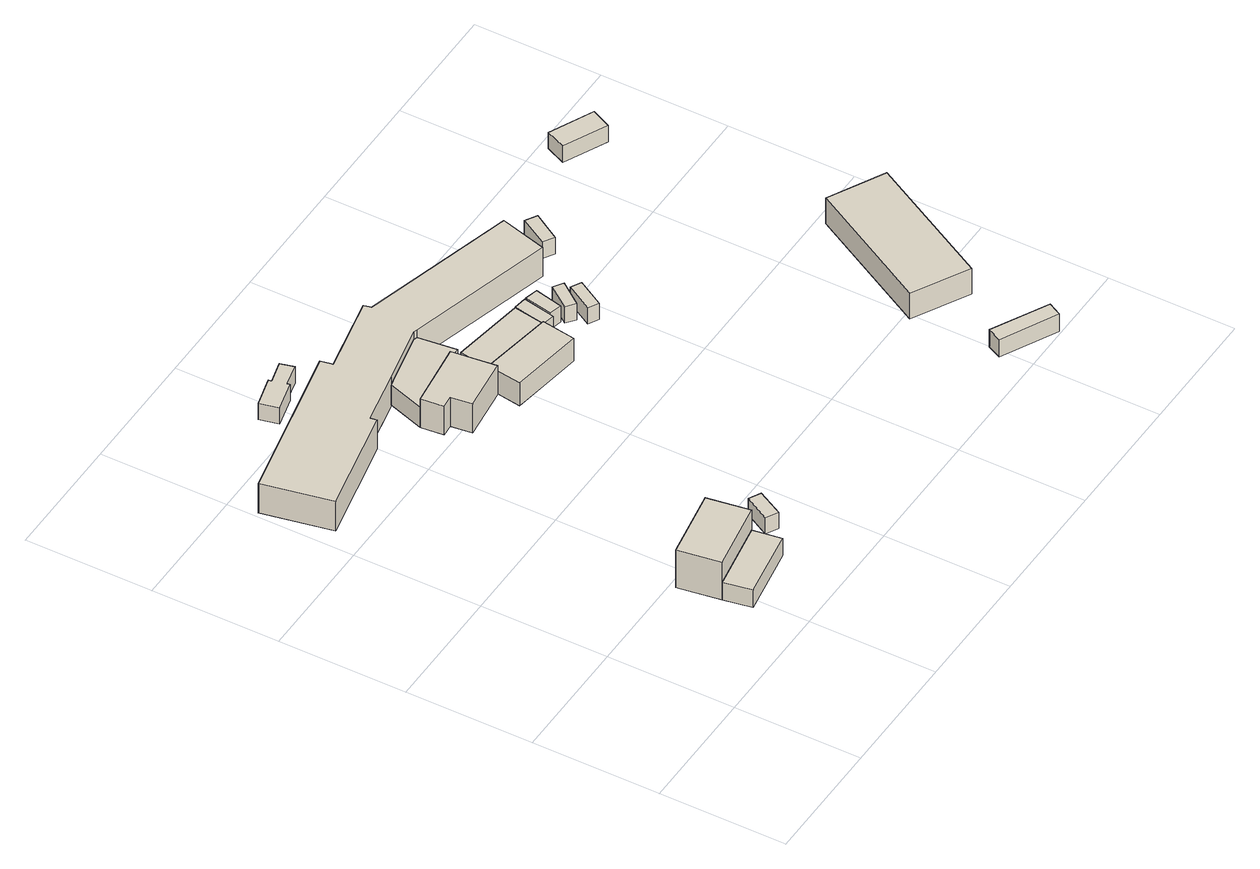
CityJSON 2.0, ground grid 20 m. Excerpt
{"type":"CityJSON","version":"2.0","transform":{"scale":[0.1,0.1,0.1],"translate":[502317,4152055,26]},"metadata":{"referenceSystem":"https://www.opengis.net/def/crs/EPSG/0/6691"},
"CityObjects":{
"building1":{"type":"Building","attributes":{"usage":"461","yearOfConstruction":"0001","measuredHeight":3.7,"storeysAboveGround":9999,"BuildingIDAttribute.prefecture":"07","BuildingIDAttribute.city":"07212","BuildingDetailAttribute.totalFloorArea":-9999,"BuildingDetailAttribute.buildingFootprintArea":-9999,"BuildingDetailAttribute.buildingRoofEdgeArea":-9999,"BuildingDetailAttribute.buildingStructureType":"611","BuildingDetailAttribute.buildingStructureOrgType":"9","BuildingDetailAttribute.majorUsage":"9","BuildingDetailAttribute.orgUsage":"999","BuildingDetailAttribute.surveyYear":"0001"},"geometry":[{"type":"Solid","lod":"1","boundaries":[[[[0,1,2,3]],[[2,4,5,3]],[[1,6,4,2]],[[0,7,6,1]],[[3,5,7,0]],[[4,6,7,5]]]]}]},
"building2":{"type":"Building","attributes":{"usage":"461","yearOfConstruction":"0001","measuredHeight":7.5,"storeysAboveGround":9999,"BuildingIDAttribute.prefecture":"07","BuildingIDAttribute.city":"07212","BuildingDetailAttribute.totalFloorArea":-9999,"BuildingDetailAttribute.buildingFootprintArea":-9999,"BuildingDetailAttribute.buildingRoofEdgeArea":-9999,"BuildingDetailAttribute.buildingStructureType":"611","BuildingDetailAttribute.buildingStructureOrgType":"9","BuildingDetailAttribute.majorUsage":"9","BuildingDetailAttribute.orgUsage":"999","BuildingDetailAttribute.surveyYear":"0001"},"geometry":[{"type":"Solid","lod":"1","boundaries":[[[[3,8,9,0]],[[9,10,11,0]],[[8,12,10,9]],[[3,13,12,8]],[[0,11,13,3]],[[10,12,13,11]]]]}]},
"building3":{"type":"Building","attributes":{"usage":"461","yearOfConstruction":"0001","measuredHeight":2.6,"storeysAboveGround":9999,"BuildingIDAttribute.prefecture":"07","BuildingIDAttribute.city":"07212","BuildingDetailAttribute.totalFloorArea":-9999,"BuildingDetailAttribute.buildingFootprintArea":-9999,"BuildingDetailAttribute.buildingRoofEdgeArea":-9999,"BuildingDetailAttribute.buildingStructureType":"611","BuildingDetailAttribute.buildingStructureOrgType":"9","BuildingDetailAttribute.majorUsage":"9","BuildingDetailAttribute.orgUsage":"999","BuildingDetailAttribute.surveyYear":"0001"},"geometry":[{"type":"Solid","lod":"1","boundaries":[[[[14,15,16,17]],[[16,18,19,17]],[[15,20,18,16]],[[14,21,20,15]],[[17,19,21,14]],[[18,20,21,19]]]]}]},
"building4":{"type":"Building","attributes":{"usage":"461","yearOfConstruction":"0001","measuredHeight":1.8,"storeysAboveGround":9999,"BuildingIDAttribute.prefecture":"07","BuildingIDAttribute.city":"07212","BuildingDetailAttribute.totalFloorArea":-9999,"BuildingDetailAttribute.buildingFootprintArea":-9999,"BuildingDetailAttribute.buildingRoofEdgeArea":-9999,"BuildingDetailAttribute.buildingStructureType":"611","BuildingDetailAttribute.buildingStructureOrgType":"9","BuildingDetailAttribute.majorUsage":"9","BuildingDetailAttribute.orgUsage":"999","BuildingDetailAttribute.surveyYear":"0001"},"geometry":[{"type":"Solid","lod":"1","boundaries":[[[[22,23,24,25,26,27,28,29]],[[28,30,31,29]],[[27,32,30,28]],[[26,33,32,27]],[[25,34,33,26]],[[24,35,34,25]],[[23,36,35,24]],[[22,37,36,23]],[[29,31,37,22]],[[30,32,33,34,35,36,37,31]]]]}]},
"building5":{"type":"Building","attributes":{"usage":"461","yearOfConstruction":"0001","measuredHeight":6,"storeysAboveGround":9999,"BuildingIDAttribute.prefecture":"07","BuildingIDAttribute.city":"07212","BuildingDetailAttribute.totalFloorArea":-9999,"BuildingDetailAttribute.buildingFootprintArea":-9999,"BuildingDetailAttribute.buildingRoofEdgeArea":-9999,"BuildingDetailAttribute.buildingStructureType":"611","BuildingDetailAttribute.buildingStructureOrgType":"9","BuildingDetailAttribute.majorUsage":"9","BuildingDetailAttribute.orgUsage":"999","BuildingDetailAttribute.surveyYear":"0001"},"geometry":[{"type":"Solid","lod":"1","boundaries":[[[[38,39,40,41,42,43]],[[42,44,45,43]],[[41,46,44,42]],[[40,47,46,41]],[[39,48,47,40]],[[38,49,48,39]],[[43,45,49,38]],[[44,46,47,48,49,45]]]]}]},
"building6":{"type":"Building","attributes":{"usage":"461","yearOfConstruction":"0001","measuredHeight":4.2,"storeysAboveGround":9999,"BuildingIDAttribute.prefecture":"07","BuildingIDAttribute.city":"07212","BuildingDetailAttribute.totalFloorArea":-9999,"BuildingDetailAttribute.buildingFootprintArea":-9999,"BuildingDetailAttribute.buildingRoofEdgeArea":-9999,"BuildingDetailAttribute.buildingStructureType":"611","BuildingDetailAttribute.buildingStructureOrgType":"9","BuildingDetailAttribute.majorUsage":"9","BuildingDetailAttribute.orgUsage":"999","BuildingDetailAttribute.surveyYear":"0001"},"geometry":[{"type":"Solid","lod":"1","boundaries":[[[[50,38,43,51,52,53]],[[52,54,55,53]],[[51,56,54,52]],[[43,57,56,51]],[[38,58,57,43]],[[50,59,58,38]],[[53,55,59,50]],[[54,56,57,58,59,55]]]]}]},
"building7":{"type":"Building","attributes":{"usage":"461","yearOfConstruction":"0001","measuredHeight":8.4,"storeysAboveGround":9999,"BuildingIDAttribute.prefecture":"07","BuildingIDAttribute.city":"07212","BuildingDetailAttribute.totalFloorArea":-9999,"BuildingDetailAttribute.buildingFootprintArea":-9999,"BuildingDetailAttribute.buildingRoofEdgeArea":-9999,"BuildingDetailAttribute.buildingStructureType":"611","BuildingDetailAttribute.buildingStructureOrgType":"9","BuildingDetailAttribute.majorUsage":"9","BuildingDetailAttribute.orgUsage":"999","BuildingDetailAttribute.surveyYear":"0001"},"geometry":[{"type":"Solid","lod":"1","boundaries":[[[[60,61,62,63,64,65,66,67,68,69,70,71,72]],[[71,73,74,72]],[[70,75,73,71]],[[69,76,75,70]],[[68,77,76,69]],[[67,78,77,68]],[[66,79,78,67]],[[65,80,79,66]],[[64,81,80,65]],[[63,82,81,64]],[[62,83,82,63]],[[61,84,83,62]],[[60,85,84,61]],[[72,74,85,60]],[[73,75,76,77,78,79,80,81,82,83,84,85,74]]]]}]},
"building8":{"type":"Building","attributes":{"usage":"461","yearOfConstruction":"0001","measuredHeight":4.9,"storeysAboveGround":9999,"BuildingIDAttribute.prefecture":"07","BuildingIDAttribute.city":"07212","BuildingDetailAttribute.totalFloorArea":-9999,"BuildingDetailAttribute.buildingFootprintArea":-9999,"BuildingDetailAttribute.buildingRoofEdgeArea":-9999,"BuildingDetailAttribute.buildingStructureType":"611","BuildingDetailAttribute.buildingStructureOrgType":"9","BuildingDetailAttribute.majorUsage":"9","BuildingDetailAttribute.orgUsage":"999","BuildingDetailAttribute.surveyYear":"0001"},"geometry":[{"type":"Solid","lod":"1","boundaries":[[[[86,87,88,89]],[[88,90,91,89]],[[87,92,90,88]],[[86,93,92,87]],[[89,91,93,86]],[[90,92,93,91]]]]}]},
"building9":{"type":"Building","attributes":{"usage":"461","yearOfConstruction":"0001","measuredHeight":4.5,"storeysAboveGround":9999,"BuildingIDAttribute.prefecture":"07","BuildingIDAttribute.city":"07212","BuildingDetailAttribute.totalFloorArea":-9999,"BuildingDetailAttribute.buildingFootprintArea":-9999,"BuildingDetailAttribute.buildingRoofEdgeArea":-9999,"BuildingDetailAttribute.buildingStructureType":"611","BuildingDetailAttribute.buildingStructureOrgType":"9","BuildingDetailAttribute.majorUsage":"9","BuildingDetailAttribute.orgUsage":"999","BuildingDetailAttribute.surveyYear":"0001"},"geometry":[{"type":"Solid","lod":"1","boundaries":[[[[94,95,96,97]],[[96,98,99,97]],[[95,100,98,96]],[[94,101,100,95]],[[97,99,101,94]],[[98,100,101,99]]]]}]},
"building10":{"type":"Building","attributes":{"usage":"461","yearOfConstruction":"0001","measuredHeight":2.6,"storeysAboveGround":9999,"BuildingIDAttribute.prefecture":"07","BuildingIDAttribute.city":"07212","BuildingDetailAttribute.totalFloorArea":-9999,"BuildingDetailAttribute.buildingFootprintArea":-9999,"BuildingDetailAttribute.buildingRoofEdgeArea":-9999,"BuildingDetailAttribute.buildingStructureType":"611","BuildingDetailAttribute.buildingStructureOrgType":"9","BuildingDetailAttribute.majorUsage":"9","BuildingDetailAttribute.orgUsage":"999","BuildingDetailAttribute.surveyYear":"0001"},"geometry":[{"type":"Solid","lod":"1","boundaries":[[[[102,103,104,105]],[[104,106,107,105]],[[103,108,106,104]],[[102,109,108,103]],[[105,107,109,102]],[[106,108,109,107]]]]}]},
"building11":{"type":"Building","attributes":{"usage":"461","yearOfConstruction":"0001","measuredHeight":2.3,"storeysAboveGround":9999,"BuildingIDAttribute.prefecture":"07","BuildingIDAttribute.city":"07212","BuildingDetailAttribute.totalFloorArea":-9999,"BuildingDetailAttribute.buildingFootprintArea":-9999,"BuildingDetailAttribute.buildingRoofEdgeArea":-9999,"BuildingDetailAttribute.buildingStructureType":"611","BuildingDetailAttribute.buildingStructureOrgType":"9","BuildingDetailAttribute.majorUsage":"9","BuildingDetailAttribute.orgUsage":"999","BuildingDetailAttribute.surveyYear":"0001"},"geometry":[{"type":"Solid","lod":"1","boundaries":[[[[110,111,112,113]],[[112,114,115,113]],[[111,116,114,112]],[[110,117,116,111]],[[113,115,117,110]],[[114,116,117,115]]]]}]},
"building12":{"type":"Building","attributes":{"usage":"461","yearOfConstruction":"0001","measuredHeight":2.3,"storeysAboveGround":9999,"BuildingIDAttribute.prefecture":"07","BuildingIDAttribute.city":"07212","BuildingDetailAttribute.totalFloorArea":-9999,"BuildingDetailAttribute.buildingFootprintArea":-9999,"BuildingDetailAttribute.buildingRoofEdgeArea":-9999,"BuildingDetailAttribute.buildingStructureType":"611","BuildingDetailAttribute.buildingStructureOrgType":"9","BuildingDetailAttribute.majorUsage":"9","BuildingDetailAttribute.orgUsage":"999","BuildingDetailAttribute.surveyYear":"0001"},"geometry":[{"type":"Solid","lod":"1","boundaries":[[[[118,119,120,121]],[[120,122,123,121]],[[119,124,122,120]],[[118,125,124,119]],[[121,123,125,118]],[[122,124,125,123]]]]}]},
"building13":{"type":"Building","attributes":{"usage":"461","yearOfConstruction":"0001","measuredHeight":2.4,"storeysAboveGround":9999,"BuildingIDAttribute.prefecture":"07","BuildingIDAttribute.city":"07212","BuildingDetailAttribute.totalFloorArea":-9999,"BuildingDetailAttribute.buildingFootprintArea":-9999,"BuildingDetailAttribute.buildingRoofEdgeArea":-9999,"BuildingDetailAttribute.buildingStructureType":"611","BuildingDetailAttribute.buildingStructureOrgType":"9","BuildingDetailAttribute.majorUsage":"9","BuildingDetailAttribute.orgUsage":"999","BuildingDetailAttribute.surveyYear":"0001"},"geometry":[{"type":"Solid","lod":"1","boundaries":[[[[126,127,128,129]],[[128,130,131,129]],[[127,132,130,128]],[[126,133,132,127]],[[129,131,133,126]],[[130,132,133,131]]]]}]},
"building14":{"type":"Building","attributes":{"usage":"461","yearOfConstruction":"0001","measuredHeight":3.3,"storeysAboveGround":9999,"BuildingIDAttribute.prefecture":"07","BuildingIDAttribute.city":"07212","BuildingDetailAttribute.totalFloorArea":-9999,"BuildingDetailAttribute.buildingFootprintArea":-9999,"BuildingDetailAttribute.buildingRoofEdgeArea":-9999,"BuildingDetailAttribute.buildingStructureType":"611","BuildingDetailAttribute.buildingStructureOrgType":"9","BuildingDetailAttribute.majorUsage":"9","BuildingDetailAttribute.orgUsage":"999","BuildingDetailAttribute.surveyYear":"0001"},"geometry":[{"type":"Solid","lod":"1","boundaries":[[[[134,135,136,137]],[[136,138,139,137]],[[135,140,138,136]],[[134,141,140,135]],[[137,139,141,134]],[[138,140,141,139]]]]}]},
"building15":{"type":"Building","attributes":{"usage":"461","yearOfConstruction":"0001","measuredHeight":2.6,"storeysAboveGround":9999,"BuildingIDAttribute.prefecture":"07","BuildingIDAttribute.city":"07212","BuildingDetailAttribute.totalFloorArea":-9999,"BuildingDetailAttribute.buildingFootprintArea":-9999,"BuildingDetailAttribute.buildingRoofEdgeArea":-9999,"BuildingDetailAttribute.buildingStructureType":"611","BuildingDetailAttribute.buildingStructureOrgType":"9","BuildingDetailAttribute.majorUsage":"9","BuildingDetailAttribute.orgUsage":"999","BuildingDetailAttribute.surveyYear":"0001"},"geometry":[{"type":"Solid","lod":"1","boundaries":[[[[142,143,144,145]],[[144,146,147,145]],[[143,148,146,144]],[[142,149,148,143]],[[145,147,149,142]],[[146,148,149,147]]]]}]},
"building16":{"type":"Building","attributes":{"usage":"461","yearOfConstruction":"0001","measuredHeight":5.8,"storeysAboveGround":9999,"BuildingIDAttribute.prefecture":"07","BuildingIDAttribute.city":"07212","BuildingDetailAttribute.totalFloorArea":-9999,"BuildingDetailAttribute.buildingFootprintArea":-9999,"BuildingDetailAttribute.buildingRoofEdgeArea":-9999,"BuildingDetailAttribute.buildingStructureType":"611","BuildingDetailAttribute.buildingStructureOrgType":"9","BuildingDetailAttribute.majorUsage":"9","BuildingDetailAttribute.orgUsage":"999","BuildingDetailAttribute.surveyYear":"0001"},"geometry":[{"type":"Solid","lod":"1","boundaries":[[[[150,151,152,153]],[[152,154,155,153]],[[151,156,154,152]],[[150,157,156,151]],[[153,155,157,150]],[[154,156,157,155]]]]}]},
"building17":{"type":"Building","attributes":{"usage":"461","yearOfConstruction":"0001","measuredHeight":2.4,"storeysAboveGround":9999,"BuildingIDAttribute.prefecture":"07","BuildingIDAttribute.city":"07212","BuildingDetailAttribute.totalFloorArea":-9999,"BuildingDetailAttribute.buildingFootprintArea":-9999,"BuildingDetailAttribute.buildingRoofEdgeArea":-9999,"BuildingDetailAttribute.buildingStructureType":"611","BuildingDetailAttribute.buildingStructureOrgType":"9","BuildingDetailAttribute.majorUsage":"9","BuildingDetailAttribute.orgUsage":"999","BuildingDetailAttribute.surveyYear":"0001"},"geometry":[{"type":"Solid","lod":"1","boundaries":[[[[158,159,160,161]],[[160,162,163,161]],[[159,164,162,160]],[[158,165,164,159]],[[161,163,165,158]],[[162,164,165,163]]]]}]}
},
"vertices":[
[283,139,11],[290,94,11],[180,76,11],[172,120,11],[180,76,43],[172,120,43],[290,94,43],[283,139,43],
[161,187,11],[272,206,11],[272,206,80],[283,139,80],[161,187,80],[172,120,80],
[335,127,10],[316,137,10],[338,177,10],[356,167,10],[338,177,40],[356,167,40],[316,137,40],[335,127,40],
[251,840,12],[216,832,12],[217,828,12],[169,816,12],[162,846,12],[209,858,12],[210,853,12],[245,862,12],[210,853,42],[245,862,42],[209,858,42],[162,846,42],[169,816,42],[217,828,42],[216,832,42],[251,840,42],
[364,662,11],[372,592,11],[288,582,11],[284,615,11],[265,613,11],[261,649,11],[265,613,64],[261,649,64],[284,615,64],[288,582,64],[372,592,64],[364,662,64],
[387,664,11],[280,706,11],[374,726,11],[380,724,11],[374,726,48],[380,724,48],[280,706,48],[261,649,48],[364,662,48],[387,664,48],
[374,726,8],[280,706,8],[195,689,8],[197,679,8],[27,644,8],[5,753,8],[259,806,8],[263,787,8],[385,812,8],[388,800,8],[629,734,8],[609,661,8],[380,724,8],[609,661,62],[380,724,62],[629,734,62],[388,800,62],[385,812,62],[263,787,62],[259,806,62],[5,753,62],[27,644,62],[197,679,62],[195,689,62],[280,706,62],[374,726,62],
[484,538,9],[369,556,9],[377,610,9],[492,591,9],[377,610,51],[492,591,51],[369,556,51],[484,538,51],
[377,610,10],[385,658,10],[500,640,10],[492,591,10],[500,640,47],[492,591,47],[385,658,47],[377,610,47],
[519,591,9],[499,595,9],[509,645,9],[529,642,9],[509,645,39],[529,642,39],[499,595,39],[519,591,39],
[542,593,9],[522,598,9],[532,642,9],[552,637,9],[532,642,39],[552,637,39],[522,598,39],[542,593,39],
[556,576,10],[542,587,10],[568,622,10],[583,612,10],[568,622,40],[583,612,40],[542,587,40],[556,576,40],
[574,551,8],[558,560,8],[582,602,8],[598,593,8],[582,602,38],[598,593,38],[558,560,38],[574,551,38],
[875,3,4],[789,47,4],[800,69,4],[886,24,4],[800,69,36],[886,24,36],[789,47,36],[875,3,36],
[658,670,7],[641,681,7],[666,724,7],[684,713,7],[666,724,37],[684,713,37],[641,681,37],[658,670,37],
[878,143,5],[792,190,5],[899,386,5],[985,340,5],[899,386,52],[985,340,52],[792,190,52],[878,143,52],
[889,723,6],[822,755,6],[836,786,6],[904,754,6],[836,786,36],[904,754,36],[822,755,36],[889,723,36]
]}
